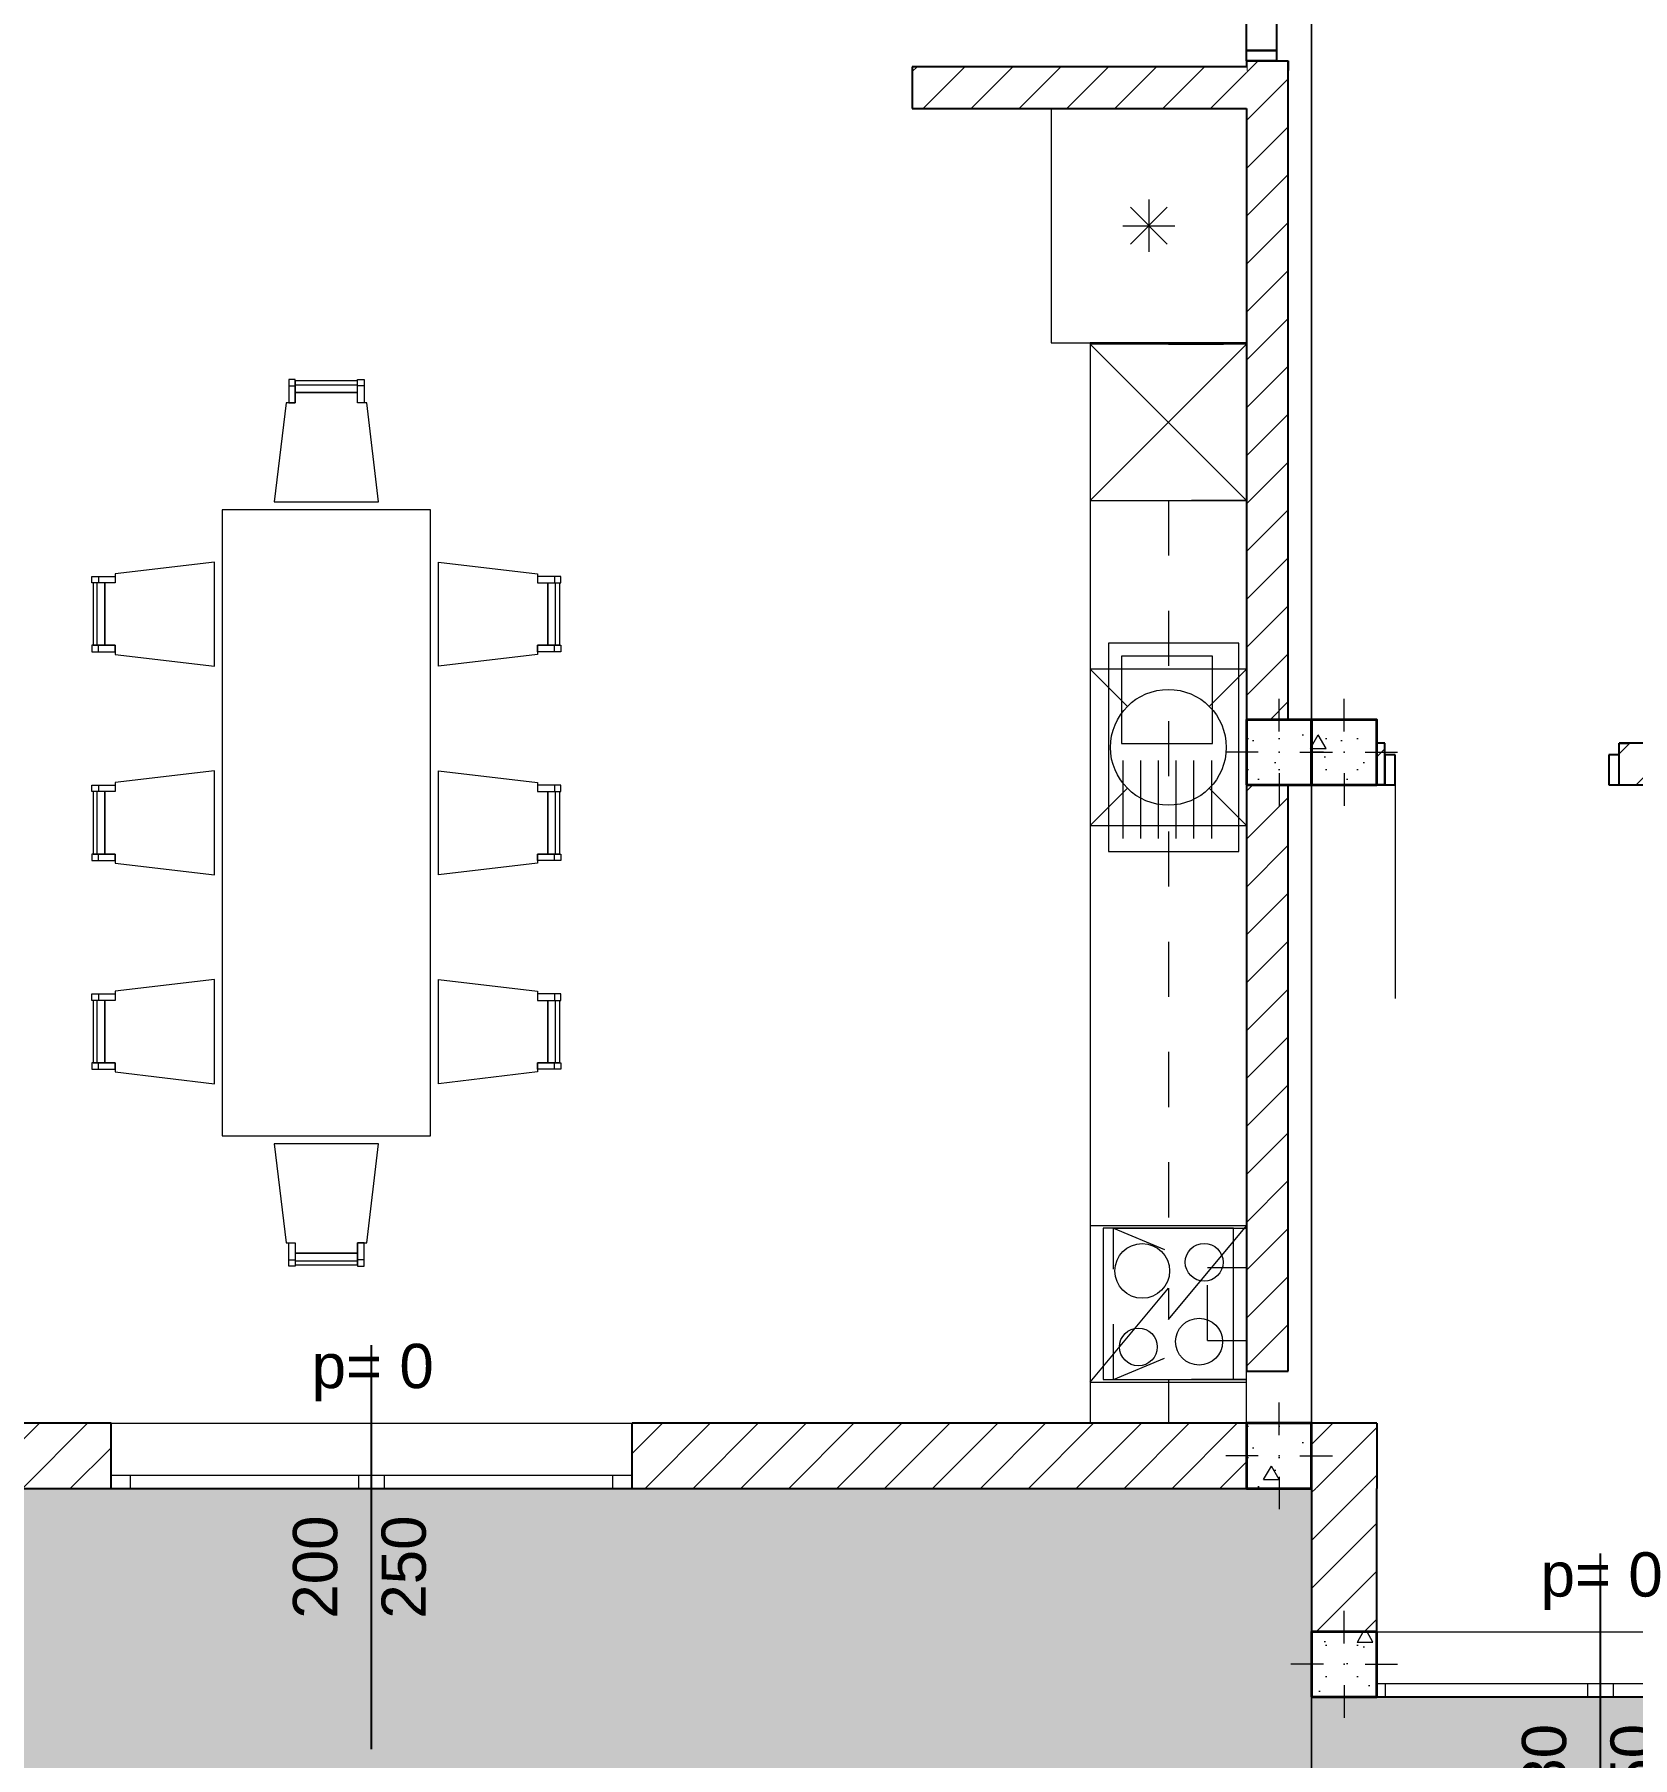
# Model space of a CAD drawing. Header units: millimetres. Extents: x 917196 to 1040943, y -9546 to 18600.
# Drawn here: x 934343 to 940477, y -131 to 6482 of the extents above; entities that cross this region are included whole.
import ezdxf

# ---------------------------------------------------------------- set-up
doc = ezdxf.new("R2010")
doc.units = ezdxf.units.MM
doc.header["$MEASUREMENT"] = 0
doc.set_wipeout_variables(frame=1)
doc.linetypes.add('Dashed', pattern=[423.333333, 211.666667, -211.666667])
doc.linetypes.add('Wipeout_Contour', pattern=[1000, 0, -1000])
for name, color, linetype in [('New_ARCHICAD Doors', 7, 'Continuous'), ('New_ARCHICAD Window Markers', 7, 'Continuous'), ('New_ARCHICAD Windows', 7, 'Continuous'), ('New_MEP - Electrical', 7, 'Continuous'), ('New_Site & Landscape - Terrain', 7, 'Continuous'), ('New_Structural - Bearing', 7, 'Continuous')]:
    doc.layers.add(name, color=color, linetype=linetype)
for name, color, linetype, lineweight, true_color in [('New_ARCHICAD Doors_Pen_No__23', 7, 'Continuous', 25, 0xbf7340), ('New_ARCHICAD Doors_Pen_No__61', 7, 'Continuous', 18, 0x6a6a6a), ('New_ARCHICAD Window Markers_Pen_No__5', 7, 'Continuous', 25, 0x40a5ff), ('New_ARCHICAD Windows_Pen_No__61', 7, 'Continuous', 18, 0x6a6a6a), ('New_MEP - Electrical_Pen_No__4', 7, 'Continuous', 20, 0x029e21), ('New_Site & Landscape - Terrain_Pen_No__93', 7, 'Continuous', 13, 0xa2a233), ('New_Structural - Bearing_Pen_No__168', 7, 'Continuous', 13, 0x6a6a6a), ('New_Structural - Bearing_Pen_No__169', 7, 'Continuous', 13, 0x6a6a6a), ('New_Structural - Bearing_Pen_No__8', 7, 'Continuous', 35, 0xa80f02), ('New_Structural - Bearing_Pen_No__89', 7, 'Continuous', 13, 0x6a6a6a)]:
    doc.layers.add(name, color=color, linetype=linetype, lineweight=lineweight, true_color=true_color)
for name, color, linetype, lineweight in [('New_ARCHICAD Doors_Pen_No__27', 7, 'Continuous', 25), ('New_ARCHICAD Window Markers_Pen_No__7', 7, 'Continuous', 35), ('New_ARCHICAD Windows_Pen_No__101', 252, 'Continuous', 13), ('New_ARCHICAD Windows_Pen_No__27', 7, 'Continuous', 25), ('New_Site & Landscape - Terrain_Pen_No__53', 54, 'Continuous', 25), ('New_Structural - Bearing_Pen_No__20', 1, 'Continuous', 0), ('New_Structural - Bearing_Pen_No__27', 7, 'Continuous', 25)]:
    doc.layers.add(name, color=color, linetype=linetype, lineweight=lineweight)
doc.styles.add('GENERATED_STYLE_1', font='arial.ttf')
pattern_1 = [(45, (0, 0), (-91.923878, 91.923878), [])]
pattern_2 = [(0, (0, 0), (0, 623.5383), [60, -300]), (0, (180, 311.8), (0, 623.5383), [60, -300]), (60, (0, 0), (-540.00002, 311.76916), [60, -300]), (60, (360, 0), (-540.00002, 311.76916), [60, -300]), (120, (60, 0), (540.00002, 311.76916), [60, -300]), (120, (420, 0), (540.00002, 311.76916), [60, -300]), (0, (0, 60), (0, 120.000005), [0, -120.000005, 0, -180.000007]), (45, (60, 60), (-84.852817, 84.852817), [0, -90.000004, 0, -150.000006])]

# ---------------------------------------------------------------- blocks, each defined once
blk = doc.blocks.new('Mesh_1', base_point=(917196.2, -6340.7))
at = {"color": 254, "linetype": 'Wipeout_Contour', "lineweight": 0, "ltscale": 12172963.56594476}
blk.add_wipeout([(917196.2, -6340.7), (947145, -6340.7), (947145, 12101.8), (946145, 12101.8), (946145, 3601.8), (946145, 101.8), (939245, 101.8), (939245, 901.8), (933745, 901.8), (933745, 3601.8), (929745, 3601.8), (929745, 12101.8), (917196.2, 12101.8)], dxfattribs=at).dxf.layer = 'New_Site & Landscape - Terrain'
at = {"layer": 'New_Site & Landscape - Terrain_Pen_No__93', "linetype": 'Continuous', "lineweight": 13, "true_color": 0xa2a233}
h = blk.add_hatch(dxfattribs=at)
h.set_pattern_fill('GRASS', color=55, style=0, pattern_type=2)
h.set_pattern_definition([(90, (0, 0), (-600, 0), [86.60254, -259.80762]), (90, (300, 173.2), (-600, 0), [86.60254, -259.80762]), (30, (0, 0), (-300, 519.61524), [86.60254, -259.80762]), (30, (0, 346.4), (-300, 519.61524), [86.60254, -259.80762]), (150, (0, 0), (300, 519.61524), [86.60254, -259.80762]), (150, (0, 346.4), (300, 519.61524), [86.60254, -259.80762])])
h.paths.add_polyline_path([(917196.2, -6340.7), (947145, -6340.7), (947145, 12101.8), (946145, 12101.8), (946145, 3601.8), (946145, 101.8), (939245, 101.8), (939245, 901.8), (933745, 901.8), (933745, 3601.8), (929745, 3601.8), (929745, 12101.8), (917196.2, 12101.8)])
at = {"layer": 'New_Site & Landscape - Terrain_Pen_No__53', "color": 54, "linetype": 'Continuous', "lineweight": 25, "flags": 128}
blk.add_lwpolyline([(917196.2, -6340.7), (917196.2, 12101.8), (929745, 12101.8), (929745, 3601.8), (933745, 3601.8), (933745, 901.8), (939245, 901.8), (939245, 101.8), (946145, 101.8), (946145, 3601.8), (946145, 12101.8), (947145, 12101.8), (947145, -6340.7)], close=True, dxfattribs=at)
blk = doc.blocks.new('Slab_1', base_point=(946145, 12101.8))
at = {"layer": 'New_Structural - Bearing_Pen_No__89', "color": 251, "linetype": 'Continuous', "lineweight": 13, "true_color": 0x6a6a6a, "flags": 128}
blk.add_lwpolyline([(946145, 12101.8), (939245, 12101.8), (939245, 101.8), (939245, -1698.2), (946145, -1698.2), (946145, 101.8)], close=True, dxfattribs=at)
blk = doc.blocks.new('Slab_2', base_point=(926145, 12101.8))
at = {"layer": 'New_Structural - Bearing_Pen_No__89', "color": 251, "linetype": 'Continuous', "lineweight": 13, "true_color": 0x6a6a6a, "flags": 128}
blk.add_lwpolyline([(926145, 12101.8), (926145, 3601.8), (930145, 3601.8), (933745, 3601.8), (933745, 101.8), (933745, -898.2), (939245, -898.2), (939245, 101.8), (939245, 12101.8), (930145, 12101.8)], close=True, dxfattribs=at)
blk = doc.blocks.new('Double Sash Window 25_2')
at = {"layer": 'New_ARCHICAD Windows_Pen_No__101', "color": 252, "linetype": 'Continuous', "lineweight": 13}
for p, q in [((-900, 0), (-825, 0)), ((-825, 0), (-825, -50)), ((-50, -50), (-50, 0)), ((-50, 0), (0, 0)), ((0, 0), (50, 0)), ((50, 0), (50, -50)), ((825, -50), (825, 0)), ((825, 0), (900, 0)), ((-825, -50), (-900, -50)), ((0, -50), (-50, -50)), ((50, -50), (0, -50)), ((900, -50), (825, -50))]:
    blk.add_line(p, q, dxfattribs=at)
at = {"layer": 'New_ARCHICAD Windows_Pen_No__27', "color": 7, "linetype": 'Continuous', "lineweight": 25}
for p, q in [((-900, 0), (-900, -50)), ((-900, 0), (-900, -50)), ((900, 0), (900, -50)), ((900, 0), (900, -50)), ((-900, -50), (-900, -250)), ((900, -50), (900, -250))]:
    blk.add_line(p, q, dxfattribs=at)
at = {"layer": 'New_ARCHICAD Windows_Pen_No__61', "color": 251, "linetype": 'Continuous', "lineweight": 18, "true_color": 0x6a6a6a}
for p, q in [((-900, 0), (900, 0)), ((-825, 0), (-50, 0)), ((50, 0), (825, 0)), ((-50, -50), (-825, -50)), ((825, -50), (50, -50)), ((-900, -250), (900, -250))]:
    blk.add_line(p, q, dxfattribs=at)
blk = doc.blocks.new('W Marker 25_5')
at = {"layer": 'New_ARCHICAD Window Markers_Pen_No__5', "color": 161, "linetype": 'Continuous', "lineweight": 25, "true_color": 0x40a5ff}
blk.add_line((0, -1250), (0, 300), dxfattribs=at)
at = {"layer": 'New_ARCHICAD Window Markers_Pen_No__7', "color": 7, "lineweight": 35, "insert": (-230, 83.7), "char_height": 170, "attachment_point": 7, "style": 'GENERATED_STYLE_1'}
blk.add_mtext('\\A1;\\pt0;p= 0{\\H0.66x;\\S^  ;}', dxfattribs=at)
at = {"layer": 'New_ARCHICAD Window Markers_Pen_No__7', "color": 7, "lineweight": 35, "char_height": 170, "attachment_point": 7, "rotation": 90, "style": 'GENERATED_STYLE_1'}
for s, insert in [('\\A1;\\pt0;180{\\H0.66x;\\S^  ;}', (-82.2, -750)), ('\\A1;\\pt0;250{\\H0.66x;\\S^  ;}', (257.8, -750))]:
    blk.add_mtext(s, dxfattribs=dict(at, insert=insert))
blk = doc.blocks.new('Wall_1', base_point=(939370, 351.8))
at = {"layer": 'New_Structural - Bearing_Pen_No__27', "color": 7, "linetype": 'Continuous', "lineweight": 25}
for p, q in [((939453.7, 151.8), (939453.7, 351.8)), ((939453.7, 101.8), (939453.7, 151.8))]:
    blk.add_line(p, q, dxfattribs=at)
at = {"layer": 'New_ARCHICAD Window Markers', "color": 161, "lineweight": 25, "true_color": 0x40a5ff}
blk.add_blockref('W Marker 25_5', (940353.7, 351.8), dxfattribs=at)
at = {"layer": 'New_ARCHICAD Windows', "color": 33, "linetype": 'Continuous', "lineweight": 18, "true_color": 0xd5a280, "xscale": -1, "zscale": 1000, "rotation": 180}
blk.add_blockref('Double Sash Window 25_2', (940353.7, 101.8), dxfattribs=at)
blk = doc.blocks.new('Door 25')
at = {"layer": 'New_ARCHICAD Doors_Pen_No__23', "color": 35, "linetype": 'Continuous', "lineweight": 25, "true_color": 0xbf7340}
for p, q in [((-410, 0), (-450, 0)), ((-450, 0), (-450, -115)), ((-410, -115), (-410, 0)), ((450, 0), (410, 0)), ((410, 0), (410, -115)), ((450, -115), (450, 0)), ((-450, -115), (-410, -115)), ((410, -115), (450, -115))]:
    blk.add_line(p, q, dxfattribs=at)
at = {"layer": 'New_ARCHICAD Doors_Pen_No__27', "color": 7, "linetype": 'Continuous', "lineweight": 25}
for p, q in [((-450, 0), (-487, 0)), ((-450, 0), (-487, 0)), ((-450, 0), (-450, -115)), ((-450, 0), (-450, -115)), ((450, 0), (450, -115)), ((450, 0), (450, -115)), ((450, 0), (487, 0)), ((450, 0), (487, 0)), ((-450, -115), (-450, -160)), ((-450, -115), (-450, -160)), ((450, -115), (450, -160)), ((450, -115), (450, -160)), ((-450, -160), (-487, -160)), ((-450, -160), (-487, -160)), ((450, -160), (487, -160)), ((450, -160), (487, -160))]:
    blk.add_line(p, q, dxfattribs=at)
at = {"layer": 'New_ARCHICAD Doors_Pen_No__61', "color": 251, "linetype": 'Continuous', "lineweight": 18, "true_color": 0x6a6a6a}
blk.add_line((410, 0), (410, 820), dxfattribs=at)
blk = doc.blocks.new('Wall_3', base_point=(939370, 3761.8))
at = {"color": 254, "linetype": 'Wipeout_Contour', "lineweight": 0, "ltscale": 3758069.828246045}
blk.add_wipeout([(939495, 3761.8), (939495, 3601.8), (939525.5, 3601.8), (939525.5, 3761.8)], dxfattribs=at).dxf.layer = 'New_Structural - Bearing'
at = {"color": 254, "linetype": 'Wipeout_Contour', "lineweight": 0, "ltscale": 3763669.785314986}
blk.add_wipeout([(940425.5, 3761.8), (940425.5, 3601.8), (941395, 3601.8), (941395, 3761.8)], dxfattribs=at).dxf.layer = 'New_Structural - Bearing'
at = {"layer": 'New_Structural - Bearing_Pen_No__168', "linetype": 'Continuous', "lineweight": 13, "true_color": 0x6a6a6a}
h = blk.add_hatch(dxfattribs=at)
h.set_pattern_fill('COMMON_BRICK', color=251, style=0, pattern_type=2)
h.set_pattern_definition(pattern_1)
h.paths.add_polyline_path([(939495, 3761.8), (939495, 3601.8), (939525.5, 3601.8), (939525.5, 3761.8)])
h = blk.add_hatch(dxfattribs=at)
h.set_pattern_fill('COMMON_BRICK', color=251, style=0, pattern_type=2)
h.set_pattern_definition(pattern_1)
h.paths.add_polyline_path([(940425.5, 3761.8), (940425.5, 3601.8), (941395, 3601.8), (941395, 3761.8)])
at = {"layer": 'New_Structural - Bearing_Pen_No__27', "color": 7, "linetype": 'Continuous', "lineweight": 25}
for p, q in [((939525.5, 3761.8), (939488.5, 3761.8)), ((939525.5, 3716.8), (939525.5, 3761.8)), ((939525.5, 3601.8), (939525.5, 3716.8)), ((940425.5, 3761.8), (940462.5, 3761.8)), ((940425.5, 3716.8), (940425.5, 3761.8)), ((940425.5, 3601.8), (940425.5, 3716.8)), ((939525.5, 3601.8), (939488.5, 3601.8)), ((940425.5, 3601.8), (940462.5, 3601.8))]:
    blk.add_line(p, q, dxfattribs=at)
at = {"layer": 'New_Structural - Bearing_Pen_No__27', "color": 7, "linetype": 'Continuous', "lineweight": 25, "flags": 128}
for points in [[(939525.5, 3761.8), (939495, 3761.8)], [(941395, 3761.8), (940425.5, 3761.8)], [(939495, 3601.8), (939525.5, 3601.8)], [(940425.5, 3601.8), (941395, 3601.8)]]:
    blk.add_lwpolyline(points, dxfattribs=at)
at = {"layer": 'New_ARCHICAD Doors', "color": 33, "linetype": 'Continuous', "lineweight": 18, "true_color": 0xd5a280, "zscale": 1000, "rotation": 180}
blk.add_blockref('Door 25', (939975.5, 3601.8), dxfattribs=at)
blk = doc.blocks.new('Double Sash Window 25')
at = {"layer": 'New_ARCHICAD Windows_Pen_No__101', "color": 252, "linetype": 'Continuous', "lineweight": 13}
for p, q in [((-1000, 0), (-925, 0)), ((-925, 0), (-925, -50)), ((-50, -50), (-50, 0)), ((-50, 0), (0, 0)), ((0, 0), (50, 0)), ((50, 0), (50, -50)), ((925, -50), (925, 0)), ((925, 0), (1000, 0)), ((-925, -50), (-1000, -50)), ((0, -50), (-50, -50)), ((50, -50), (0, -50)), ((1000, -50), (925, -50))]:
    blk.add_line(p, q, dxfattribs=at)
at = {"layer": 'New_ARCHICAD Windows_Pen_No__27', "color": 7, "linetype": 'Continuous', "lineweight": 25}
for p, q in [((-1000, 0), (-1000, -50)), ((-1000, 0), (-1000, -50)), ((1000, 0), (1000, -50)), ((1000, 0), (1000, -50)), ((-1000, -50), (-1000, -250)), ((1000, -50), (1000, -250))]:
    blk.add_line(p, q, dxfattribs=at)
at = {"layer": 'New_ARCHICAD Windows_Pen_No__61', "color": 251, "linetype": 'Continuous', "lineweight": 18, "true_color": 0x6a6a6a}
for p, q in [((-1000, 0), (1000, 0)), ((-925, 0), (-50, 0)), ((50, 0), (925, 0)), ((-50, -50), (-925, -50)), ((925, -50), (50, -50)), ((-1000, -250), (1000, -250))]:
    blk.add_line(p, q, dxfattribs=at)
blk = doc.blocks.new('W Marker 25')
at = {"layer": 'New_ARCHICAD Window Markers_Pen_No__5', "color": 161, "linetype": 'Continuous', "lineweight": 25, "true_color": 0x40a5ff}
blk.add_line((0, -1250), (0, 300), dxfattribs=at)
at = {"layer": 'New_ARCHICAD Window Markers_Pen_No__7', "color": 7, "lineweight": 35, "insert": (-230, 83.7), "char_height": 170, "attachment_point": 7, "style": 'GENERATED_STYLE_1'}
blk.add_mtext('\\A1;\\pt0;p= 0{\\H0.66x;\\S^  ;}', dxfattribs=at)
at = {"layer": 'New_ARCHICAD Window Markers_Pen_No__7', "color": 7, "lineweight": 35, "char_height": 170, "attachment_point": 7, "rotation": 90, "style": 'GENERATED_STYLE_1'}
for s, insert in [('\\A1;\\pt0;200{\\H0.66x;\\S^  ;}', (-82.2, -750)), ('\\A1;\\pt0;250{\\H0.66x;\\S^  ;}', (257.8, -750))]:
    blk.add_mtext(s, dxfattribs=dict(at, insert=insert))
blk = doc.blocks.new('Wall_6', base_point=(933870, 1151.8))
at = {"layer": 'New_ARCHICAD Window Markers', "color": 161, "lineweight": 25, "true_color": 0x40a5ff}
blk.add_blockref('W Marker 25', (935637, 1151.8), dxfattribs=at)
at = {"color": 254, "linetype": 'Wipeout_Contour', "lineweight": 0, "ltscale": 3737266.169976867}
blk.add_wipeout([(933995, 1151.8), (933995, 901.8), (934637, 901.8), (934637, 1151.8)], dxfattribs=at).dxf.layer = 'New_Structural - Bearing'
at = {"color": 254, "linetype": 'Wipeout_Contour', "lineweight": 0, "ltscale": 3751266.16136245}
blk.add_wipeout([(936637, 1151.8), (936637, 901.8), (938995, 901.8), (938995, 1151.8)], dxfattribs=at).dxf.layer = 'New_Structural - Bearing'
at = {"color": 254, "linetype": 'Wipeout_Contour', "lineweight": 0, "ltscale": 2818236.015690655}
blk.add_wipeout([(939245, 901.8), (939495, 901.8), (939495, 1151.8)], dxfattribs=at).dxf.layer = 'New_Structural - Bearing'
at = {"layer": 'New_Structural - Bearing_Pen_No__168', "linetype": 'Continuous', "lineweight": 13, "true_color": 0x6a6a6a}
h = blk.add_hatch(dxfattribs=at)
h.set_pattern_fill('COMMON_BRICK', color=251, style=0, pattern_type=2)
h.set_pattern_definition(pattern_1)
h.paths.add_polyline_path([(933995, 1151.8), (933995, 901.8), (934637, 901.8), (934637, 1151.8)])
h = blk.add_hatch(dxfattribs=at)
h.set_pattern_fill('COMMON_BRICK', color=251, style=0, pattern_type=2)
h.set_pattern_definition(pattern_1)
h.paths.add_polyline_path([(936637, 1151.8), (936637, 901.8), (938995, 901.8), (938995, 1151.8)])
h = blk.add_hatch(dxfattribs=at)
h.set_pattern_fill('COMMON_BRICK', color=251, style=0, pattern_type=2)
h.set_pattern_definition(pattern_1)
h.paths.add_polyline_path([(939245, 901.8), (939495, 901.8), (939495, 1151.8)])
at = {"layer": 'New_Structural - Bearing_Pen_No__27', "color": 7, "linetype": 'Continuous', "lineweight": 25}
for p, q in [((934637, 951.8), (934637, 1151.8)), ((936637, 951.8), (936637, 1151.8)), ((934637, 901.8), (934637, 951.8)), ((936637, 901.8), (936637, 951.8))]:
    blk.add_line(p, q, dxfattribs=at)
at = {"layer": 'New_Structural - Bearing_Pen_No__27', "color": 7, "linetype": 'Continuous', "lineweight": 25, "flags": 128}
for points in [[(934637, 1151.8), (933995, 1151.8)], [(938995, 1151.8), (936637, 1151.8)], [(933995, 901.8), (934637, 901.8)], [(936637, 901.8), (938995, 901.8)]]:
    blk.add_lwpolyline(points, dxfattribs=at)
at = {"layer": 'New_ARCHICAD Windows', "color": 33, "linetype": 'Continuous', "lineweight": 18, "true_color": 0xd5a280, "xscale": -1, "zscale": 1000, "rotation": 180}
blk.add_blockref('Double Sash Window 25', (935637, 901.8), dxfattribs=at)
at = {"color": 254, "linetype": 'Wipeout_Contour', "lineweight": 0, "ltscale": 2817987.29020508}
blk.add_wipeout([(939245, 901.8), (939495, 1151.8), (939245, 1151.8)], dxfattribs=at).dxf.layer = 'New_Structural - Bearing'
at = {"layer": 'New_Structural - Bearing_Pen_No__168', "linetype": 'Continuous', "lineweight": 13, "true_color": 0x6a6a6a}
h = blk.add_hatch(dxfattribs=at)
h.set_pattern_fill('COMMON_BRICK', color=251, style=0, pattern_type=2)
h.set_pattern_definition(pattern_1)
h.paths.add_polyline_path([(939245, 901.8), (939495, 1151.8), (939245, 1151.8)])
at = {"layer": 'New_Structural - Bearing_Pen_No__27', "color": 7, "linetype": 'Continuous', "lineweight": 25, "flags": 128}
for points in [[(939495, 1151.8), (939245, 1151.8)], [(939495, 1151.8), (939495, 901.8)]]:
    blk.add_lwpolyline(points, dxfattribs=at)
blk = doc.blocks.new('Door with Sidelight on Side 1 25')
at = {"layer": 'New_ARCHICAD Doors_Pen_No__23', "color": 35, "linetype": 'Continuous', "lineweight": 25, "true_color": 0xbf7340}
for p, q in [((-660, 0), (-700, 0)), ((-700, 0), (-700, -115)), ((-660, -115), (-660, 0)), ((240, 0), (200, 0)), ((200, 0), (200, -115)), ((240, -115), (240, 0)), ((700, 0), (660, 0)), ((660, 0), (660, -115)), ((700, -115), (700, 0)), ((-700, -115), (-660, -115)), ((200, -115), (240, -115)), ((660, -115), (700, -115))]:
    blk.add_line(p, q, dxfattribs=at)
at = {"layer": 'New_ARCHICAD Doors_Pen_No__23', "color": 35, "linetype": 'Continuous', "lineweight": 25, "true_color": 0xbf7340, "flags": 128}
blk.add_lwpolyline([(660, 0), (240, 0), (240, -115), (660, -115)], close=True, dxfattribs=at)
at = {"layer": 'New_ARCHICAD Doors_Pen_No__27', "color": 7, "linetype": 'Continuous', "lineweight": 25}
for p, q in [((-700, 0), (-737, 0)), ((-700, 0), (-737, 0)), ((-700, 0), (-700, -115)), ((-700, 0), (-700, -115)), ((700, 0), (700, -115)), ((700, 0), (700, -115)), ((700, 0), (737, 0)), ((700, 0), (737, 0)), ((-700, -115), (-700, -160)), ((-700, -115), (-700, -160)), ((700, -115), (700, -160)), ((700, -115), (700, -160)), ((-700, -160), (-737, -160)), ((-700, -160), (-737, -160)), ((700, -160), (737, -160)), ((700, -160), (737, -160))]:
    blk.add_line(p, q, dxfattribs=at)
at = {"layer": 'New_ARCHICAD Doors_Pen_No__61', "color": 251, "linetype": 'Continuous', "lineweight": 18, "true_color": 0x6a6a6a}
blk.add_line((200, 0), (200, 860), dxfattribs=at)
blk = doc.blocks.new('Wall_14', base_point=(939155, 8504.1))
at = {"color": 254, "linetype": 'Wipeout_Contour', "lineweight": 0, "ltscale": 3756436.940726451}
blk.add_wipeout([(939155, 8254.1), (938995, 8254.1), (938995, 7780.7), (939155, 7780.7)], dxfattribs=at).dxf.layer = 'New_Structural - Bearing'
at = {"color": 254, "linetype": 'Wipeout_Contour', "lineweight": 0, "ltscale": 3756359.079021464}
blk.add_wipeout([(938995, 3851.8), (939155, 3851.8), (939155, 6380.7), (938995, 6380.7)], dxfattribs=at).dxf.layer = 'New_Structural - Bearing'
at = {"color": 254, "linetype": 'Wipeout_Contour', "lineweight": 0, "ltscale": 3756315.686623241}
blk.add_wipeout([(938995, 1351.8), (939155, 1351.8), (939155, 3601.8), (938995, 3601.8)], dxfattribs=at).dxf.layer = 'New_Structural - Bearing'
at = {"layer": 'New_Structural - Bearing_Pen_No__168', "linetype": 'Continuous', "lineweight": 13, "true_color": 0x6a6a6a}
h = blk.add_hatch(dxfattribs=at)
h.set_pattern_fill('COMMON_BRICK', color=251, style=0, pattern_type=2)
h.set_pattern_definition(pattern_1)
h.paths.add_polyline_path([(939155, 8254.1), (938995, 8254.1), (938995, 7780.7), (939155, 7780.7)])
h = blk.add_hatch(dxfattribs=at)
h.set_pattern_fill('COMMON_BRICK', color=251, style=0, pattern_type=2)
h.set_pattern_definition(pattern_1)
h.paths.add_polyline_path([(938995, 3851.8), (939155, 3851.8), (939155, 6380.7), (938995, 6380.7)])
h = blk.add_hatch(dxfattribs=at)
h.set_pattern_fill('COMMON_BRICK', color=251, style=0, pattern_type=2)
h.set_pattern_definition(pattern_1)
h.paths.add_polyline_path([(938995, 1351.8), (939155, 1351.8), (939155, 3601.8), (938995, 3601.8)])
at = {"layer": 'New_Structural - Bearing_Pen_No__27', "color": 7, "linetype": 'Continuous', "lineweight": 25}
for p, q in [((938995, 7780.7), (938995, 7817.7)), ((939155, 7780.7), (939155, 7817.7)), ((938995, 7780.7), (939110, 7780.7)), ((939110, 7780.7), (939155, 7780.7)), ((938995, 6380.7), (938995, 6343.7)), ((938995, 6380.7), (939110, 6380.7)), ((939110, 6380.7), (939155, 6380.7)), ((939155, 6380.7), (939155, 6343.7))]:
    blk.add_line(p, q, dxfattribs=at)
at = {"layer": 'New_Structural - Bearing_Pen_No__27', "color": 7, "linetype": 'Continuous', "lineweight": 25, "flags": 128}
for points in [[(938995, 8254.1), (938995, 8014.1)], [(939155, 7780.7), (939155, 8254.1)], [(938995, 7854.1), (938995, 7780.7)], [(938995, 6380.7), (938995, 6357.7)], [(939155, 3851.8), (939155, 6380.7)], [(938995, 6197.7), (938995, 3851.8)], [(938995, 3601.8), (938995, 1351.8)], [(939155, 1351.8), (939155, 3601.8)], [(938995, 1351.8), (939155, 1351.8)]]:
    blk.add_lwpolyline(points, dxfattribs=at)
at = {"layer": 'New_ARCHICAD Doors', "color": 33, "linetype": 'Continuous', "lineweight": 18, "true_color": 0xd5a280, "xscale": -1, "zscale": 1000, "rotation": 90}
blk.add_blockref('Door with Sidelight on Side 1 25', (938995, 7080.7), dxfattribs=at)
blk = doc.blocks.new('Wall_22', base_point=(939155, 6197.7))
at = {"color": 254, "linetype": 'Wipeout_Contour', "lineweight": 0, "ltscale": 3753498.024203193}
blk.add_wipeout([(938995, 6357.7), (937712, 6357.7), (937712, 6197.7), (938995, 6197.7)], dxfattribs=at).dxf.layer = 'New_Structural - Bearing'
at = {"layer": 'New_Structural - Bearing_Pen_No__168', "linetype": 'Continuous', "lineweight": 13, "true_color": 0x6a6a6a}
h = blk.add_hatch(dxfattribs=at)
h.set_pattern_fill('COMMON_BRICK', color=251, style=0, pattern_type=2)
h.set_pattern_definition(pattern_1)
h.paths.add_polyline_path([(938995, 6357.7), (937712, 6357.7), (937712, 6197.7), (938995, 6197.7)])
at = {"layer": 'New_Structural - Bearing_Pen_No__27', "color": 7, "linetype": 'Continuous', "lineweight": 25, "flags": 128}
for points in [[(938995, 6357.7), (937712, 6357.7)], [(937712, 6357.7), (937712, 6197.7)], [(937712, 6197.7), (938995, 6197.7)]]:
    blk.add_lwpolyline(points, dxfattribs=at)
blk = doc.blocks.new('Wall_27', base_point=(939495, 1151.8))
at = {"color": 254, "linetype": 'Wipeout_Contour', "lineweight": 0, "ltscale": 3757480.923510987}
blk.add_wipeout([(939245, 901.8), (939245, 351.8), (939495, 351.8), (939495, 901.8)], dxfattribs=at).dxf.layer = 'New_Structural - Bearing'
at = {"layer": 'New_Structural - Bearing_Pen_No__168', "linetype": 'Continuous', "lineweight": 13, "true_color": 0x6a6a6a}
h = blk.add_hatch(dxfattribs=at)
h.set_pattern_fill('COMMON_BRICK', color=251, style=0, pattern_type=2)
h.set_pattern_definition(pattern_1)
h.paths.add_polyline_path([(939245, 901.8), (939245, 351.8), (939495, 351.8), (939495, 901.8)])
at = {"layer": 'New_Structural - Bearing_Pen_No__27', "color": 7, "linetype": 'Continuous', "lineweight": 25, "flags": 128}
for points in [[(939245, 901.8), (939245, 351.8)], [(939495, 351.8), (939495, 901.8)]]:
    blk.add_lwpolyline(points, dxfattribs=at)
blk = doc.blocks.new('Column_8', base_point=(939370, 3726.8))
at = {"color": 254, "linetype": 'Wipeout_Contour', "lineweight": 0, "ltscale": 3757509.53025659}
blk.add_wipeout([(939245, 3601.8), (939495, 3601.8), (939495, 3851.8), (939245, 3851.8)], dxfattribs=at).dxf.layer = 'New_Structural - Bearing'
at = {"layer": 'New_Structural - Bearing_Pen_No__169', "linetype": 'Continuous', "lineweight": 13, "true_color": 0x6a6a6a}
h = blk.add_hatch(dxfattribs=at)
h.set_pattern_fill('STRUCTURAL_CONCRETE', color=251, style=0, pattern_type=2)
h.set_pattern_definition(pattern_2)
h.paths.add_polyline_path([(939245, 3601.8), (939495, 3601.8), (939495, 3851.8), (939245, 3851.8)])
at = {"layer": 'New_Structural - Bearing_Pen_No__20', "color": 1, "linetype": 'Continuous', "lineweight": 0}
for p, q in [((939370, 3806.8), (939370, 3931.8)), ((939290, 3726.8), (939165, 3726.8)), ((939450, 3726.8), (939575, 3726.8)), ((939370, 3646.8), (939370, 3521.8))]:
    blk.add_line(p, q, dxfattribs=at)
blk.add_point((939370, 3726.8), dxfattribs=at)
at = {"layer": 'New_Structural - Bearing_Pen_No__8', "color": 14, "linetype": 'Continuous', "lineweight": 35, "true_color": 0xa80f02, "flags": 128}
blk.add_lwpolyline([(939245, 3601.8), (939495, 3601.8), (939495, 3851.8), (939245, 3851.8)], close=True, dxfattribs=at)
blk = doc.blocks.new('Column_11', base_point=(939370, 226.8))
at = {"color": 254, "linetype": 'Wipeout_Contour', "lineweight": 0, "ltscale": 3757480.068796142}
blk.add_wipeout([(939245, 101.8), (939495, 101.8), (939495, 351.8), (939245, 351.8)], dxfattribs=at).dxf.layer = 'New_Structural - Bearing'
at = {"layer": 'New_Structural - Bearing_Pen_No__169', "linetype": 'Continuous', "lineweight": 13, "true_color": 0x6a6a6a}
h = blk.add_hatch(dxfattribs=at)
h.set_pattern_fill('STRUCTURAL_CONCRETE', color=251, style=0, pattern_type=2)
h.set_pattern_definition(pattern_2)
h.paths.add_polyline_path([(939245, 101.8), (939495, 101.8), (939495, 351.8), (939245, 351.8)])
at = {"layer": 'New_Structural - Bearing_Pen_No__20', "color": 1, "linetype": 'Continuous', "lineweight": 0}
for p, q in [((939370, 306.8), (939370, 431.8)), ((939290, 226.8), (939165, 226.8)), ((939450, 226.8), (939575, 226.8)), ((939370, 146.8), (939370, 21.8))]:
    blk.add_line(p, q, dxfattribs=at)
blk.add_point((939370, 226.8), dxfattribs=at)
at = {"layer": 'New_Structural - Bearing_Pen_No__8', "color": 14, "linetype": 'Continuous', "lineweight": 35, "true_color": 0xa80f02, "flags": 128}
blk.add_lwpolyline([(939245, 101.8), (939495, 101.8), (939495, 351.8), (939245, 351.8)], close=True, dxfattribs=at)
blk = doc.blocks.new('Column_12', base_point=(939120, 3726.8))
at = {"color": 254, "linetype": 'Wipeout_Contour', "lineweight": 0, "ltscale": 3756509.538137376}
blk.add_wipeout([(938995, 3601.8), (939245, 3601.8), (939245, 3851.8), (938995, 3851.8)], dxfattribs=at).dxf.layer = 'New_Structural - Bearing'
at = {"layer": 'New_Structural - Bearing_Pen_No__169', "linetype": 'Continuous', "lineweight": 13, "true_color": 0x6a6a6a}
h = blk.add_hatch(dxfattribs=at)
h.set_pattern_fill('STRUCTURAL_CONCRETE', color=251, style=0, pattern_type=2)
h.set_pattern_definition(pattern_2)
h.paths.add_polyline_path([(938995, 3601.8), (939245, 3601.8), (939245, 3851.8), (938995, 3851.8)])
at = {"layer": 'New_Structural - Bearing_Pen_No__20', "color": 1, "linetype": 'Continuous', "lineweight": 0}
for p, q in [((939120, 3806.8), (939120, 3931.8)), ((939040, 3726.8), (938915, 3726.8)), ((939200, 3726.8), (939325, 3726.8)), ((939120, 3646.8), (939120, 3521.8))]:
    blk.add_line(p, q, dxfattribs=at)
blk.add_point((939120, 3726.8), dxfattribs=at)
at = {"layer": 'New_Structural - Bearing_Pen_No__8', "color": 14, "linetype": 'Continuous', "lineweight": 35, "true_color": 0xa80f02, "flags": 128}
blk.add_lwpolyline([(938995, 3601.8), (939245, 3601.8), (939245, 3851.8), (938995, 3851.8)], close=True, dxfattribs=at)
blk = doc.blocks.new('Column_15', base_point=(939120, 1026.8))
at = {"color": 254, "linetype": 'Wipeout_Contour', "lineweight": 0, "ltscale": 3756482.204649678}
blk.add_wipeout([(938995, 901.8), (939245, 901.8), (939245, 1151.8), (938995, 1151.8)], dxfattribs=at).dxf.layer = 'New_Structural - Bearing'
at = {"layer": 'New_Structural - Bearing_Pen_No__169', "linetype": 'Continuous', "lineweight": 13, "true_color": 0x6a6a6a}
h = blk.add_hatch(dxfattribs=at)
h.set_pattern_fill('STRUCTURAL_CONCRETE', color=251, style=0, pattern_type=2)
h.set_pattern_definition(pattern_2)
h.paths.add_polyline_path([(938995, 901.8), (939245, 901.8), (939245, 1151.8), (938995, 1151.8)])
at = {"layer": 'New_Structural - Bearing_Pen_No__20', "color": 1, "linetype": 'Continuous', "lineweight": 0}
for p, q in [((939120, 1106.8), (939120, 1231.8)), ((939040, 1026.8), (938915, 1026.8)), ((939200, 1026.8), (939325, 1026.8)), ((939120, 946.8), (939120, 821.8))]:
    blk.add_line(p, q, dxfattribs=at)
blk.add_point((939120, 1026.8), dxfattribs=at)
at = {"layer": 'New_Structural - Bearing_Pen_No__8', "color": 14, "linetype": 'Continuous', "lineweight": 35, "true_color": 0xa80f02, "flags": 128}
blk.add_lwpolyline([(938995, 901.8), (939245, 901.8), (939245, 1151.8), (938995, 1151.8)], close=True, dxfattribs=at)
blk = doc.blocks.new('Kitchen Layout 25')
at = {"layer": 'New_MEP - Electrical_Pen_No__4', "color": 104, "linetype": 'Continuous', "lineweight": 20, "true_color": 0x029e21}
for p, q in [((-2401.1, 600), (-2041.1, 300)), ((-122.4, 457.1), (-265.3, 600)), ((191.9, 457.1), (334.7, 600)), ((1582.2, 600), (982.2, 0)), ((982.2, 600), (1582.2, 0)), ((-15.3, 475), (-315.3, 475)), ((384.7, 480), (49.7, 480)), ((49.7, 480), (49.7, 130)), ((384.7, 130), (384.7, 480)), ((2036.6, 475), (2036.6, 275)), ((-15.3, 407), (-315.3, 407)), ((2107.3, 445.7), (1965.8, 304.3)), ((1965.8, 445.7), (2107.3, 304.3)), ((-15.3, 339), (-315.3, 339)), ((2136.6, 375), (1936.6, 375)), ((-2041.1, 300), (-2161.1, 300)), ((-2161.1, 300), (-1801.1, 0)), ((-15.3, 271), (-315.3, 271)), ((-15.3, 203), (-315.3, 203)), ((-15.3, 135), (-315.3, 135)), ((-122.4, 142.9), (-265.3, 0)), ((191.9, 142.9), (334.7, 0)), ((49.7, 130), (384.7, 130))]:
    blk.add_line(p, q, dxfattribs=at)
at = {"layer": 'New_MEP - Electrical_Pen_No__4', "color": 104, "linetype": 'Dashed', "lineweight": 20, "true_color": 0x029e21}
for p, q in [((-2391.1, 510), (-2391.1, 0)), ((-2391.1, 510), (-1811.1, 510)), ((-2391.1, 510), (-2241.1, 150)), ((-1811.1, 510), (-1961.1, 150)), ((-1811.1, 510), (-1811.1, 0)), ((-2559.4, 300), (-2559.4, 0)), ((-2391.1, 300), (-2559.4, 300)), ((-2391.1, 0), (-2391.1, 300)), ((982.2, 300), (-1811.1, 300)), ((-1811.1, 300), (-1811.1, 0)), ((982.2, 0), (982.2, 300)), ((1586.6, 300), (1582.2, 300)), ((1582.2, 300), (1582.2, 0)), ((1586.6, 0), (1586.6, 300)), ((-2241.1, 150), (-2241.1, 0)), ((-2241.1, 150), (-1961.1, 150)), ((-1961.1, 150), (-1961.1, 0)), ((-2559.4, 0), (-2391.1, 0)), ((-1811.1, 0), (982.2, 0)), ((1582.2, 0), (1586.6, 0))]:
    blk.add_line(p, q, dxfattribs=at)
at = {"layer": 'New_MEP - Electrical_Pen_No__4', "color": 104, "linetype": 'Continuous', "lineweight": 20, "true_color": 0x029e21, "flags": 128}
for points in [[(2486.6, 750), (1586.6, 750), (1586.6, 0), (2486.6, 0)], [(-2559.4, 0), (1586.6, 0), (1586.6, 600), (-2559.4, 600)], [(-1801.1, 600), (-2401.1, 600), (-2401.1, 0), (-1801.1, 0)], [(334.7, 600), (-265.3, 600), (-265.3, 0), (334.7, 0)], [(1582.2, 600), (982.2, 600), (982.2, 0), (1582.2, 0)], [(-1811.1, 550), (-2391.1, 550), (-2391.1, 50), (-1811.1, 50)], [(434.7, 530), (-365.3, 530), (-365.3, 30), (434.7, 30)]]:
    blk.add_lwpolyline(points, close=True, dxfattribs=at)
at = {"layer": 'New_MEP - Electrical_Pen_No__4', "color": 104, "linetype": 'Continuous', "lineweight": 20, "true_color": 0x029e21}
for centre, radius in [((-2266.4, 415), 72.5), ((-1974.7, 400), 105), ((34.7, 300), 222.2), ((-2246.1, 182), 90), ((-1941.6, 162.5), 72.5)]:
    blk.add_circle(centre, radius, dxfattribs=at)
blk = doc.blocks.new('Dining Table Rectangle 25')
at = {"layer": 'New_MEP - Electrical_Pen_No__4', "color": 104, "linetype": 'Continuous', "lineweight": 20, "true_color": 0x029e21}
for p, q in [((-945.7, 875), (-920.7, 875)), ((-920.7, 880), (-681.4, 880)), ((-656.4, 875), (-681.4, 875)), ((-144.7, 875), (-119.7, 875)), ((-119.7, 880), (119.7, 880)), ((144.7, 875), (119.7, 875)), ((656.4, 875), (681.4, 875)), ((681.4, 880), (920.7, 880)), ((945.7, 875), (920.7, 875)), ((-1676.6, 144.7), (-1676.6, 119.7)), ((1676.6, 144.7), (1676.6, 119.7)), ((-1681.6, -119.7), (-1681.6, 119.7)), ((1681.6, 119.7), (1681.6, -119.7)), ((-1676.6, -144.7), (-1676.6, -119.7)), ((1676.6, -144.7), (1676.6, -119.7)), ((-945.7, -875), (-920.7, -875)), ((-920.7, -880), (-681.4, -880)), ((-656.4, -875), (-681.4, -875)), ((-144.7, -875), (-119.7, -875)), ((-119.7, -880), (119.7, -880)), ((144.7, -875), (119.7, -875)), ((656.4, -875), (681.4, -875)), ((681.4, -880), (920.7, -880)), ((945.7, -875), (920.7, -875))]:
    blk.add_line(p, q, dxfattribs=at)
at = {"layer": 'New_MEP - Electrical_Pen_No__4', "color": 104, "linetype": 'Continuous', "lineweight": 20, "true_color": 0x029e21, "flags": 128}
for points in [[(-945.7, 810), (-920.7, 810), (-920.7, 900), (-945.7, 900)], [(-920.7, 850), (-681.4, 850), (-681.4, 895), (-920.7, 895)], [(-656.4, 810), (-681.4, 810), (-681.4, 900), (-656.4, 900)], [(-144.7, 810), (-119.7, 810), (-119.7, 900), (-144.7, 900)], [(-119.7, 850), (119.7, 850), (119.7, 895), (-119.7, 895)], [(144.7, 810), (119.7, 810), (119.7, 900), (144.7, 900)], [(656.4, 810), (681.4, 810), (681.4, 900), (656.4, 900)], [(681.4, 850), (920.7, 850), (920.7, 895), (681.4, 895)], [(945.7, 810), (920.7, 810), (920.7, 900), (945.7, 900)], [(-1001, 430), (-601, 430), (-646.3, 810), (-681.4, 810), (-681.4, 850), (-920.7, 850), (-920.7, 810), (-955.8, 810)], [(-200, 430), (200, 430), (154.8, 810), (119.7, 810), (119.7, 850), (-119.7, 850), (-119.7, 810), (-154.8, 810)], [(601, 430), (1001, 430), (955.8, 810), (920.7, 810), (920.7, 850), (681.4, 850), (681.4, 810), (646.3, 810)], [(-1201.6, -400), (1201.6, -400), (1201.6, 400), (-1201.6, 400)], [(-1231.6, -200), (-1231.6, 200), (-1611.6, 154.8), (-1611.6, 119.7), (-1651.6, 119.7), (-1651.6, -119.7), (-1611.6, -119.7), (-1611.6, -154.8)], [(1231.6, 200), (1231.6, -200), (1611.6, -154.8), (1611.6, -119.7), (1651.6, -119.7), (1651.6, 119.7), (1611.6, 119.7), (1611.6, 154.8)], [(-1611.6, 144.7), (-1611.6, 119.7), (-1701.6, 119.7), (-1701.6, 144.7)], [(1611.6, 144.7), (1611.6, 119.7), (1701.6, 119.7), (1701.6, 144.7)], [(-1651.6, -119.7), (-1651.6, 119.7), (-1696.6, 119.7), (-1696.6, -119.7)], [(1651.6, 119.7), (1651.6, -119.7), (1696.6, -119.7), (1696.6, 119.7)], [(-1611.6, -144.7), (-1611.6, -119.7), (-1701.6, -119.7), (-1701.6, -144.7)], [(1611.6, -144.7), (1611.6, -119.7), (1701.6, -119.7), (1701.6, -144.7)], [(-1001, -430), (-601, -430), (-646.3, -810), (-681.4, -810), (-681.4, -850), (-920.7, -850), (-920.7, -810), (-955.8, -810)], [(-200, -430), (200, -430), (154.8, -810), (119.7, -810), (119.7, -850), (-119.7, -850), (-119.7, -810), (-154.8, -810)], [(601, -430), (1001, -430), (955.8, -810), (920.7, -810), (920.7, -850), (681.4, -850), (681.4, -810), (646.3, -810)], [(-945.7, -810), (-920.7, -810), (-920.7, -900), (-945.7, -900)], [(-920.7, -850), (-681.4, -850), (-681.4, -895), (-920.7, -895)], [(-656.4, -810), (-681.4, -810), (-681.4, -900), (-656.4, -900)], [(-144.7, -810), (-119.7, -810), (-119.7, -900), (-144.7, -900)], [(-119.7, -850), (119.7, -850), (119.7, -895), (-119.7, -895)], [(144.7, -810), (119.7, -810), (119.7, -900), (144.7, -900)], [(656.4, -810), (681.4, -810), (681.4, -900), (656.4, -900)], [(681.4, -850), (920.7, -850), (920.7, -895), (681.4, -895)], [(945.7, -810), (920.7, -810), (920.7, -900), (945.7, -900)]]:
    blk.add_lwpolyline(points, close=True, dxfattribs=at)

msp = doc.modelspace()

# ---------------------------------------------------------------- block references
at = {"layer": 'New_Site & Landscape - Terrain', "color": 54, "lineweight": 25}
msp.add_blockref('Mesh_1', (917196.2, -6340.7), dxfattribs=at)

# ---------------------------------------------------------------- next in the draw order: block references
at = {"layer": 'New_MEP - Electrical', "color": 253, "linetype": 'Continuous', "lineweight": 13, "true_color": 0xaaaaaa, "zscale": 1000, "rotation": 89.99999999999999}
msp.add_blockref('Dining Table Rectangle 25', (935463.5, 3456.1), dxfattribs=at)
at = {"layer": 'New_Structural - Bearing', "color": 251, "linetype": 'Continuous', "lineweight": 13, "true_color": 0x6a6a6a}
for name, p in [('Slab_2', (926145, 12101.8)), ('Slab_1', (946145, 12101.8))]:
    msp.add_blockref(name, p, dxfattribs=at)

# ---------------------------------------------------------------- next in the draw order: block references
at = {"layer": 'New_Structural - Bearing', "color": 7, "lineweight": 25}
for name, p in [('Wall_3', (939370, 3761.8)), ('Wall_1', (939370, 351.8))]:
    msp.add_blockref(name, p, dxfattribs=at)

# ---------------------------------------------------------------- next in the draw order: block references
msp.add_blockref('Wall_6', (933870, 1151.8), dxfattribs=at)

# ---------------------------------------------------------------- next in the draw order: block references
for name, p in [('Wall_14', (939155, 8504.1)), ('Wall_27', (939495, 1151.8))]:
    msp.add_blockref(name, p, dxfattribs=at)

# ---------------------------------------------------------------- next in the draw order: block references
msp.add_blockref('Wall_22', (939155, 6197.7), dxfattribs=at)
at = {"layer": 'New_Structural - Bearing', "color": 14, "lineweight": 35, "true_color": 0xa80f02}
for name, p in [('Column_8', (939370, 3726.8)), ('Column_15', (939120, 1026.8)), ('Column_11', (939370, 226.8))]:
    msp.add_blockref(name, p, dxfattribs=at)

# ---------------------------------------------------------------- next in the draw order: block references
msp.add_blockref('Column_12', (939120, 3726.8), dxfattribs=at)

# ---------------------------------------------------------------- next in the draw order: block references
at = {"layer": 'New_MEP - Electrical', "color": 253, "linetype": 'Continuous', "lineweight": 13, "true_color": 0xaaaaaa, "zscale": 1000, "rotation": 89.99999999999999}
msp.add_blockref('Kitchen Layout 25', (938995, 3711.2), dxfattribs=at)

doc.saveas('drawing.dxf')
